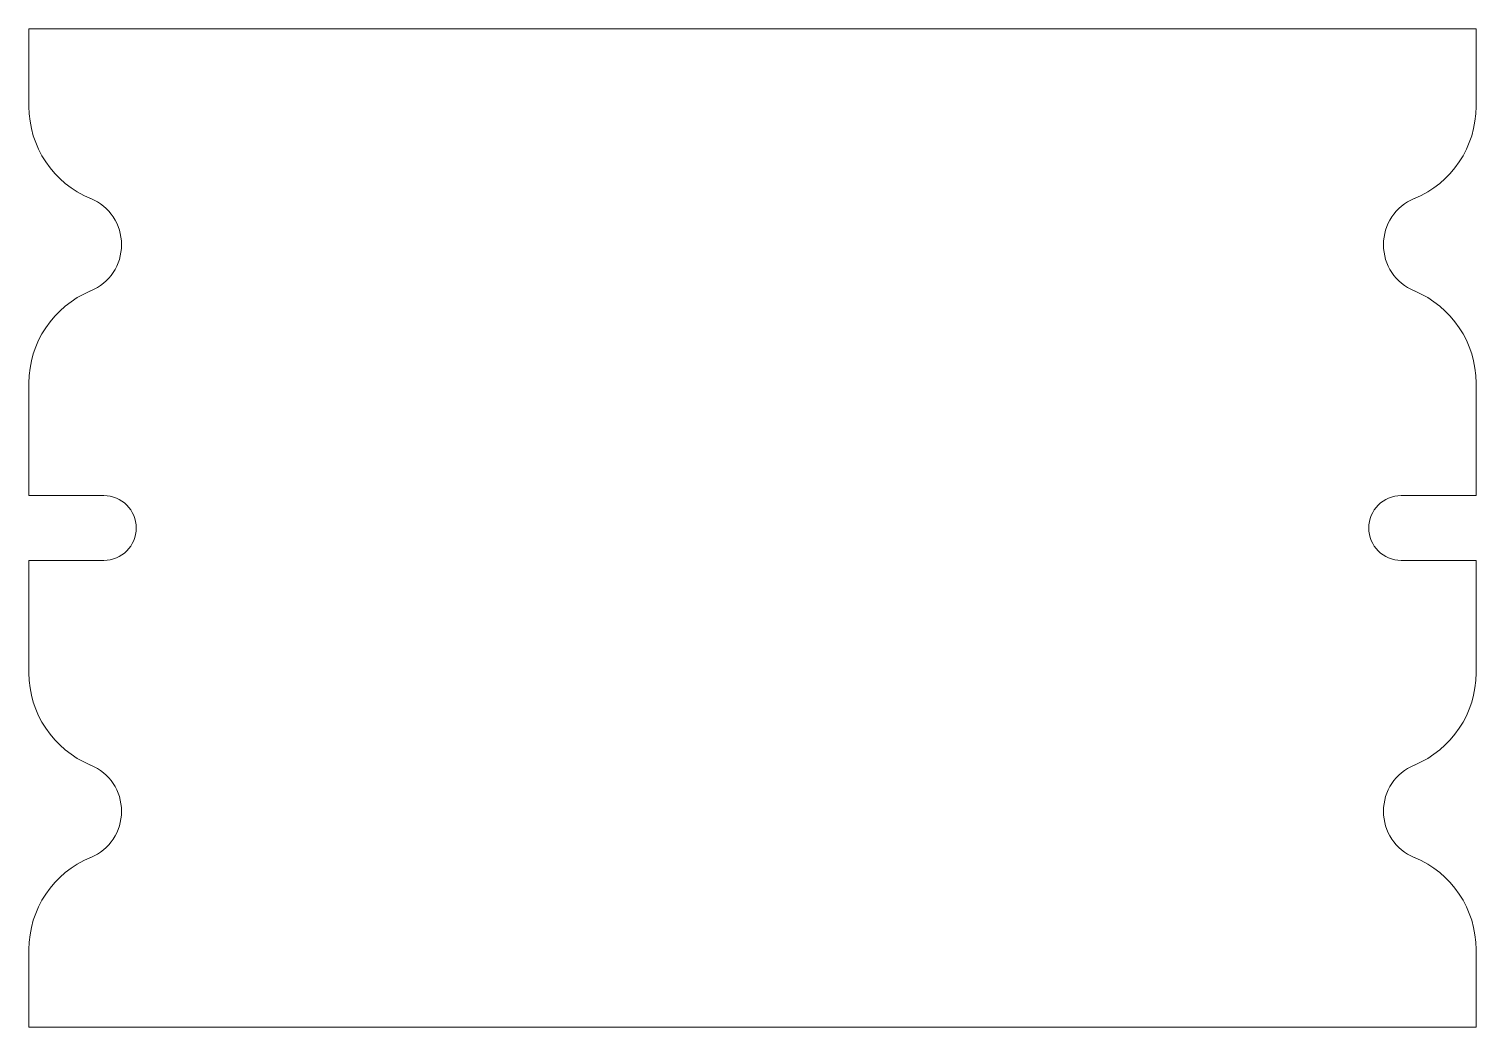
# Model space of a CAD drawing. Header units: millimetres. Extents: x -73 to 73, y -50 to 50.
import ezdxf

# ---------------------------------------------------------------- set-up
doc = ezdxf.new("R2010")
doc.units = ezdxf.units.MM

msp = doc.modelspace()

# ---------------------------------------------------------------- linework, layer by layer
at = {"color": 7, "linetype": 'Continuous', "lineweight": 15}
for p, q in [((72.5, 50), (-72.5, 50)), ((-72.5, 50), (-72.5, 42.24)), ((72.5, 42.24), (72.5, 50)), ((-72.5, 14.51), (-72.5, 3.25)), ((72.5, 3.25), (72.5, 14.51)), ((-65, 3.25), (-72.5, 3.25)), ((72.5, 3.25), (65, 3.25)), ((-72.5, -3.25), (-65, -3.25)), ((-72.5, -3.25), (-72.5, -14.51)), ((65, -3.25), (72.5, -3.25)), ((72.5, -14.51), (72.5, -3.25)), ((-72.5, -42.24), (-72.5, -50)), ((72.5, -50), (72.5, -42.24)), ((-72.5, -50), (72.5, -50))]:
    msp.add_line(p, q, dxfattribs=at)
for centre, radius, start, end in [((-62.5, 42.24), 10, 180, 247.563), ((62.5, 42.24), 10, 292.437, 0), ((-68.22, 28.38), 5, 292.437, 67.563), ((68.22, 28.38), 5, 112.437, 247.563), ((-62.5, 14.51), 10, 112.437, 180), ((62.5, 14.51), 10, 0, 67.563), ((-65, 0), 3.25, 270, 90), ((65, 0), 3.25, 90, 270), ((-62.5, -14.51), 10, 180, 247.563), ((62.5, -14.51), 10, 292.437, 0), ((-68.22, -28.38), 5, 292.437, 67.563), ((68.22, -28.38), 5, 112.437, 247.563), ((-62.5, -42.24), 10, 112.437, 180), ((62.5, -42.24), 10, 0, 67.563)]:
    msp.add_arc(centre, radius, start, end, dxfattribs=at)

doc.saveas('drawing.dxf')
